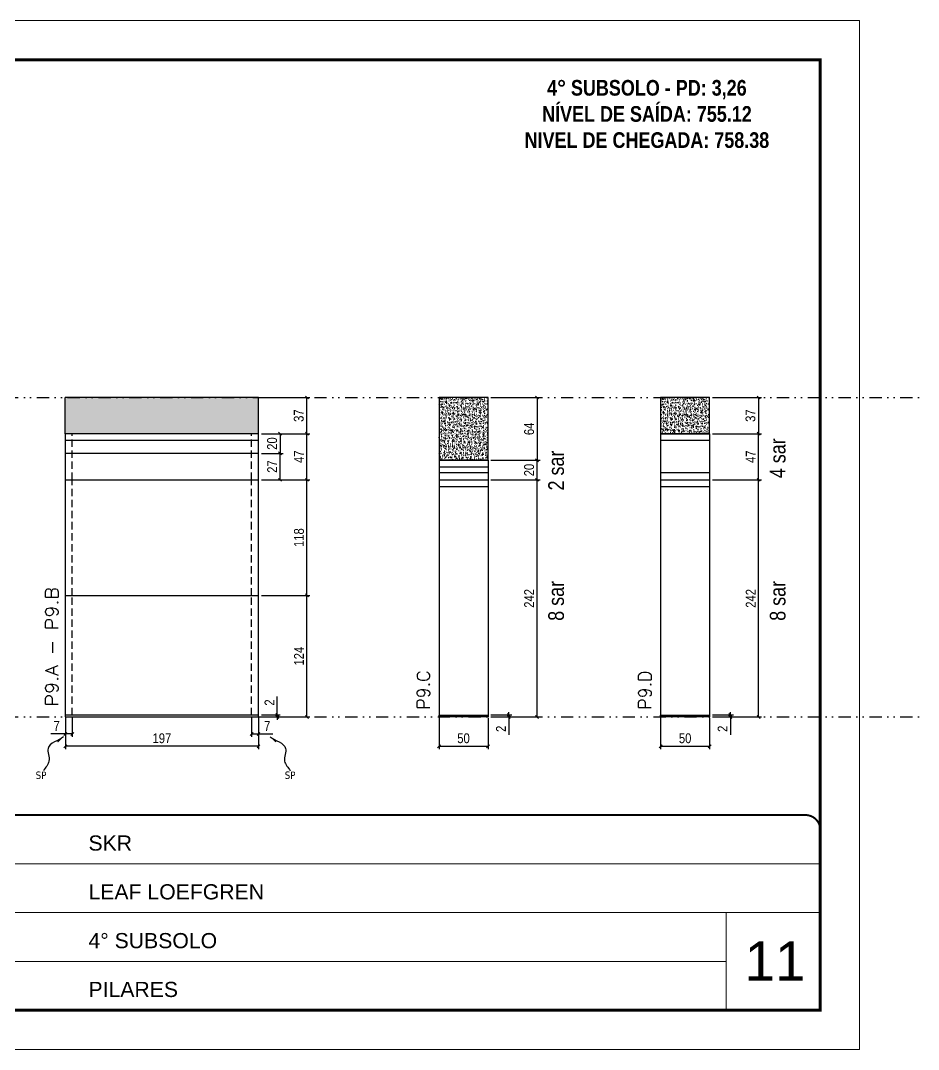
# Model space of a CAD drawing. Header units: millimetres. Extents: x 13777 to 27878, y -21631 to 6985.
# Drawn here: x 18226 to 19142, y 3638 to 4688 of the extents above; entities that cross this region are included whole.
import ezdxf

# ---------------------------------------------------------------- set-up
doc = ezdxf.new("R2010")
doc.units = ezdxf.units.MM
for name, pattern in [('CONTINUO', [0]), ('DASHED', [0.75, 0.5, -0.25]), ('DIVIDE2', [0.625, 0.25, -0.125, 0, -0.125, 0, -0.125]), ('HIDDEN', [0.375, 0.25, -0.125])]:
    doc.linetypes.add(name, pattern=pattern)
for name, color, linetype, lineweight in [('CARIMBO', 255, 'Continuous', 9), ('Folhas', 255, 'Continuous', 9), ('SARRAFO DE PRESSAO', 251, 'DASHED', 9), ('Texto Seção', 7, 'Continuous', 15)]:
    doc.layers.add(name, color=color, linetype=linetype, lineweight=lineweight)
for name, color, linetype in [('COTA', 241, 'Continuous'), ('NOMENCLATURA', 7, 'Continuous'), ('Nível', 160, 'Continuous'), ('Painéis', 200, 'Continuous'), ('SARR_2.2x7', 40, 'Continuous'), ('Sarrafo de Pressão', 42, 'HIDDEN'), ('texto', 7, 'Continuous')]:
    doc.layers.add(name, color=color, linetype=linetype)
doc.styles.add('ARIAL', font='arial.ttf')
doc.styles.add('ARIAL_NARROW', font='ARIALN.TTF', dxfattribs={"height": 0.2})
doc.styles.add('COTA TECNICA', font='techl___.ttf', dxfattribs={"height": 10})
doc.styles.add('COTA TECNICA-50', font='techl___.ttf', dxfattribs={"height": 10})
doc.styles.add('REGUA-120', font='ROMANS.shx', dxfattribs={"height": 15})
doc.styles.add('ROMANC', font='techb___.ttf', dxfattribs={"height": 2.5})
doc.styles.get("Standard").update_dxf_attribs({"font": 'arial.ttf'})
doc.styles.add('Tecnologia', font='')
doc.styles.get('Tecnologia').set_extended_font_data('Forgotten Futurist')
doc.dimstyles.new('COTA PAINEL-50', dxfattribs={"dimtxt": 10, "dimasz": 3, "dimexe": 3, "dimexo": 3, "dimgap": 3, "dimtad": 1, "dimdec": 1, "dimzin": 12, "dimdsep": 46, "dimtxsty": 'COTA TECNICA-50', "dimblk1": 'OBLIQUE', "dimblk2": 'OBLIQUE', "dimsah": 1, "dimcen": 0.9, "dimclrd": 4, "dimclre": 4, "dimclrt": 240, "dimadec": 1, "dimazin": 3, "dimtfac": 1, "dimtdec": 1, "dimtmove": 0, "dimatfit": 3, "dimfxl": 1, "dimtolj": 1, "dimtzin": 12, "dimarcsym": 0})
doc.dimstyles.new('PAINEL', dxfattribs={"dimtxt": 10, "dimasz": 3, "dimexe": 3, "dimexo": 3, "dimgap": 3, "dimtad": 1, "dimdec": 1, "dimzin": 12, "dimdsep": 46, "dimtxsty": 'COTA TECNICA', "dimblk1": 'OBLIQUE', "dimblk2": 'OBLIQUE', "dimsah": 1, "dimcen": 0.9, "dimclrd": 4, "dimclre": 4, "dimclrt": 240, "dimadec": 1, "dimazin": 3, "dimtfac": 1, "dimtdec": 1, "dimtmove": 0, "dimatfit": 3, "dimfxl": 1, "dimtolj": 1, "dimtzin": 12, "dimarcsym": 0})
doc.dimstyles.get("Standard").update_dxf_attribs({"dimtxt": 0.18, "dimasz": 0.18, "dimexe": 0.18, "dimexo": 0.0625, "dimgap": 0.09, "dimtad": 0, "dimtih": 1, "dimtoh": 1, "dimdec": 4, "dimzin": 0, "dimdsep": 46, "dimtxsty": 'Standard', "dimcen": 0.09, "dimadec": 0, "dimazin": 0, "dimtfac": 1, "dimtdec": 4, "dimtofl": 0, "dimtmove": 0, "dimatfit": 3, "dimfxl": 1, "dimtolj": 1, "dimtzin": 0, "dimarcsym": 0})

# ---------------------------------------------------------------- blocks, each defined once
blk = doc.blocks.new('9999999999')
at = {"color": 30, "linetype": 'CONTINUO'}
for p, q in [((98564.6, 34230.2), (98564.6, 34429.4)), ((98564.6, 34379.6), (99584, 34379.6)), ((98564.6, 34329.8), (99488, 34329.8)), ((99584, 34329.8), (99488, 34329.8)), ((99488, 34329.8), (99488, 34230.2)), ((98564.6, 34280), (99488, 34280))]:
    blk.add_line(p, q, dxfattribs=at)
at = {"color": 30, "linetype": 'CONTINUO', "const_width": 2}
blk.add_lwpolyline([(99584, 34230.2), (99584, 34414.4, 0.414214), (99569, 34429.4), (98229, 34429.4, 0.414214), (98214, 34414.4), (98214, 34245.2, 0.414214), (98229, 34230.2), (99584, 34230.2)], format="xyb", dxfattribs=at)
at = {"layer": 'Folhas'}
blk.add_lwpolyline([(98139, 34190.2), (99624, 34190.2), (99624, 35240.2), (98139, 35240.2)], close=True, dxfattribs=at)
at = {"layer": 'Folhas', "color": 30, "const_width": 3}
blk.add_lwpolyline([(98214, 34230.2), (99584, 34230.2), (99584, 35200.2), (98214, 35200.2)], close=True, dxfattribs=at)
at = {"color": 7, "linetype": 'Continuous', "ltscale": 5, "style": 'ARIAL'}
for s, height, p in [('SKR', 15.48, (98837.7, 34393.1)), ('LEAF LOEFGREN', 15.483, (98837.7, 34343.3)), ('4° SUBSOLO', 15.48, (98837.7, 34293.5)), ('NOVA SISTEMAS CONSTRUTIVOS', 11.059, (98263.2, 34267.2)), ('PILARES', 15.48, (98837.7, 34243.7))]:
    blk.add_text(s, height=height, dxfattribs=at).set_placement(p)
at = {"layer": 'Folhas', "color": 7, "style": 'Tecnologia', "width": 1.5}
for s, p in [('CLIENTE:', (98573.7, 34397.2)), ('OBRA:', (98573.7, 34347.3)), ('PAVIMENTO:', (98573.7, 34297.5)), ('PROJETO:', (98573.7, 34247.7))]:
    blk.add_text(s, height=14, dxfattribs=at).set_placement(p)
blk = doc.blocks.new('_Oblique')
at = {"color": 0, "linetype": 'ByBlock', "lineweight": -2}
blk.add_line((-0.5, -0.5), (0.5, 0.5), dxfattribs=at)
blk = doc.blocks.new('*D226')
at = {"layer": 'COTA', "color": 4, "lineweight": -2, "transparency": 16777216}
for p, q in [((18272.1, 3975.9), (18272.1, 3944)), ((18469.1, 3975.9), (18469.1, 3944)), ((18469.1, 3947), (18272.1, 3947))]:
    blk.add_line(p, q, dxfattribs=at)
at = {"layer": 'Defpoints', "color": 0, "transparency": 16777216}
for p in [(18272.1, 3978.9), (18469.1, 3978.9), (18272.1, 3947)]:
    blk.add_point(p, dxfattribs=at)
at = {"layer": 'COTA', "color": 4, "lineweight": -2, "transparency": 16777216, "xscale": 3, "yscale": 3, "zscale": 3, "rotation": 180}
blk.add_blockref('_Oblique', (18272.1, 3947), dxfattribs=at)
at = {"layer": 'COTA', "color": 4, "lineweight": -2, "transparency": 16777216, "xscale": 3, "yscale": 3, "zscale": 3}
blk.add_blockref('_Oblique', (18469.1, 3947), dxfattribs=at)
at = {"layer": 'COTA', "color": 240, "transparency": 16777216, "insert": (18370.6, 3955.1), "char_height": 10, "attachment_point": 5, "style": 'COTA TECNICA'}
blk.add_mtext('\\A1;197', dxfattribs=at)
blk = doc.blocks.new('*D227')
at = {"layer": 'COTA', "color": 4, "lineweight": -2, "transparency": 16777216}
for p, q in [((18462.1, 3975.9), (18462.1, 3956.6)), ((18469.1, 3973.9), (18469.1, 3956.6)), ((18462.1, 3959.6), (18469.1, 3959.6)), ((18469.1, 3959.6), (18483.8, 3959.6))]:
    blk.add_line(p, q, dxfattribs=at)
at = {"layer": 'Defpoints', "color": 0, "transparency": 16777216}
for p in [(18462.1, 3978.9), (18469.1, 3976.9), (18469.1, 3959.6)]:
    blk.add_point(p, dxfattribs=at)
at = {"layer": 'COTA', "color": 4, "lineweight": -2, "transparency": 16777216, "xscale": 3, "yscale": 3, "zscale": 3, "rotation": 180}
blk.add_blockref('_Oblique', (18462.1, 3959.6), dxfattribs=at)
at = {"layer": 'COTA', "color": 4, "lineweight": -2, "transparency": 16777216, "xscale": 3, "yscale": 3, "zscale": 3}
blk.add_blockref('_Oblique', (18469.1, 3959.6), dxfattribs=at)
at = {"layer": 'COTA', "color": 240, "transparency": 16777216, "insert": (18478, 3967.7), "char_height": 10, "attachment_point": 5, "style": 'COTA TECNICA-50'}
blk.add_mtext('\\A1;7', dxfattribs=at)
blk = doc.blocks.new('*D228')
at = {"layer": 'COTA', "color": 4, "lineweight": -2, "transparency": 16777216}
for p, q in [((18272.1, 3973.9), (18272.1, 3956.6)), ((18279.1, 3975.9), (18279.1, 3956.6)), ((18272.1, 3959.6), (18257.4, 3959.6)), ((18279.1, 3959.6), (18272.1, 3959.6))]:
    blk.add_line(p, q, dxfattribs=at)
at = {"layer": 'Defpoints', "color": 0, "transparency": 16777216}
for p in [(18272.1, 3976.9), (18279.1, 3978.9), (18272.1, 3959.6)]:
    blk.add_point(p, dxfattribs=at)
at = {"layer": 'COTA', "color": 4, "lineweight": -2, "transparency": 16777216, "xscale": 3, "yscale": 3, "zscale": 3, "rotation": 180}
blk.add_blockref('_Oblique', (18272.1, 3959.6), dxfattribs=at)
at = {"layer": 'COTA', "color": 4, "lineweight": -2, "transparency": 16777216, "xscale": 3, "yscale": 3, "zscale": 3}
blk.add_blockref('_Oblique', (18279.1, 3959.6), dxfattribs=at)
at = {"layer": 'COTA', "color": 240, "transparency": 16777216, "insert": (18263.2, 3967.7), "char_height": 10, "attachment_point": 5, "style": 'COTA TECNICA-50'}
blk.add_mtext('\\A1;7', dxfattribs=at)
blk = doc.blocks.new('*D229')
at = {"layer": 'COTA', "color": 4, "lineweight": -2, "transparency": 16777216}
for p, q in [((18488.3, 3978.9), (18488.3, 3997.7)), ((18472.1, 3978.9), (18491.3, 3978.9)), ((18472.1, 3976.9), (18491.3, 3976.9)), ((18488.3, 3976.9), (18488.3, 3978.9)), ((18488.3, 3976.9), (18488.3, 3973.9))]:
    blk.add_line(p, q, dxfattribs=at)
at = {"layer": 'Defpoints', "color": 0, "transparency": 16777216}
for p in [(18469.1, 3978.9), (18469.1, 3976.9), (18488.3, 3976.9)]:
    blk.add_point(p, dxfattribs=at)
at = {"layer": 'COTA', "color": 4, "lineweight": -2, "transparency": 16777216, "xscale": 3, "yscale": 3, "zscale": 3}
for p, rotation in [((18488.3, 3978.9), 270), ((18488.3, 3976.9), 90)]:
    blk.add_blockref('_Oblique', p, dxfattribs=dict(at, rotation=rotation))
at = {"layer": 'COTA', "color": 240, "transparency": 16777216, "insert": (18480.3, 3991.6), "char_height": 10, "attachment_point": 5, "rotation": 90, "style": 'COTA TECNICA-50'}
blk.add_mtext('\\A1;2', dxfattribs=at)
blk = doc.blocks.new('*D233')
at = {"layer": 'COTA', "color": 4, "lineweight": -2, "transparency": 16777216}
for p, q in [((18472.1, 4302.9), (18521.5, 4302.9)), ((18518.5, 4265.9), (18518.5, 4302.9)), ((18472.1, 4265.9), (18521.5, 4265.9))]:
    blk.add_line(p, q, dxfattribs=at)
at = {"layer": 'Defpoints', "color": 0, "transparency": 16777216}
for p in [(18469.1, 4302.9), (18518.5, 4302.9), (18469.1, 4265.9)]:
    blk.add_point(p, dxfattribs=at)
at = {"layer": 'COTA', "color": 4, "lineweight": -2, "transparency": 16777216, "xscale": 3, "yscale": 3, "zscale": 3}
for p, rotation in [((18518.5, 4302.9), 90), ((18518.5, 4265.9), 270)]:
    blk.add_blockref('_Oblique', p, dxfattribs=dict(at, rotation=rotation))
at = {"layer": 'COTA', "color": 240, "transparency": 16777216, "insert": (18510.2, 4284.4), "char_height": 10, "attachment_point": 5, "rotation": 90, "style": 'COTA TECNICA-50'}
blk.add_mtext('\\A1;37', dxfattribs=at)
blk = doc.blocks.new('*D230')
at = {"layer": 'COTA', "color": 4, "lineweight": -2, "transparency": 16777216}
for p, q in [((18472.1, 4218.9), (18521.5, 4218.9)), ((18518.5, 4100.9), (18518.5, 4218.9)), ((18472.1, 4100.9), (18521.5, 4100.9))]:
    blk.add_line(p, q, dxfattribs=at)
at = {"layer": 'Defpoints', "color": 0, "transparency": 16777216}
for p in [(18469.1, 4218.9), (18518.5, 4218.9), (18469.1, 4100.9)]:
    blk.add_point(p, dxfattribs=at)
at = {"layer": 'COTA', "color": 4, "lineweight": -2, "transparency": 16777216, "xscale": 3, "yscale": 3, "zscale": 3}
for p, rotation in [((18518.5, 4218.9), 90), ((18518.5, 4100.9), 270)]:
    blk.add_blockref('_Oblique', p, dxfattribs=dict(at, rotation=rotation))
at = {"layer": 'COTA', "color": 240, "transparency": 16777216, "insert": (18510.4, 4159.9), "char_height": 10, "attachment_point": 5, "rotation": 90, "style": 'COTA TECNICA-50'}
blk.add_mtext('\\A1;118', dxfattribs=at)
blk = doc.blocks.new('*D231')
at = {"layer": 'COTA', "color": 4, "lineweight": -2, "transparency": 16777216}
for p, q in [((18472.1, 4265.9), (18521.5, 4265.9)), ((18518.5, 4218.9), (18518.5, 4265.9)), ((18472.1, 4218.9), (18521.5, 4218.9))]:
    blk.add_line(p, q, dxfattribs=at)
at = {"layer": 'Defpoints', "color": 0, "transparency": 16777216}
for p in [(18469.1, 4265.9), (18518.5, 4265.9), (18469.1, 4218.9)]:
    blk.add_point(p, dxfattribs=at)
at = {"layer": 'COTA', "color": 4, "lineweight": -2, "transparency": 16777216, "xscale": 3, "yscale": 3, "zscale": 3}
for p, rotation in [((18518.5, 4265.9), 90), ((18518.5, 4218.9), 270)]:
    blk.add_blockref('_Oblique', p, dxfattribs=dict(at, rotation=rotation))
at = {"layer": 'COTA', "color": 240, "transparency": 16777216, "insert": (18510.4, 4242.4), "char_height": 10, "attachment_point": 5, "rotation": 90, "style": 'COTA TECNICA-50'}
blk.add_mtext('\\A1;47', dxfattribs=at)
blk = doc.blocks.new('*D234')
at = {"layer": 'COTA', "color": 4, "linetype": 'ByBlock', "lineweight": -2, "transparency": 16777216}
for p, q in [((18472.1, 4100.9), (18521.5, 4100.9)), ((18518.5, 3976.9), (18518.5, 4100.9)), ((18472.1, 3976.9), (18521.5, 3976.9))]:
    blk.add_line(p, q, dxfattribs=at)
at = {"layer": 'Defpoints', "color": 0, "linetype": 'ByBlock', "transparency": 16777216}
for p in [(18469.1, 4100.9), (18518.5, 4100.9), (18469.1, 3976.9)]:
    blk.add_point(p, dxfattribs=at)
at = {"layer": 'COTA', "color": 4, "linetype": 'ByBlock', "lineweight": -2, "transparency": 16777216, "xscale": 3, "yscale": 3, "zscale": 3}
for p, rotation in [((18518.5, 4100.9), 90), ((18518.5, 3976.9), 270)]:
    blk.add_blockref('_Oblique', p, dxfattribs=dict(at, rotation=rotation))
at = {"layer": 'COTA', "color": 240, "linetype": 'ByBlock', "transparency": 16777216, "insert": (18510.4, 4038.9), "char_height": 10, "attachment_point": 5, "rotation": 90, "style": 'COTA TECNICA'}
blk.add_mtext('\\A1;124', dxfattribs=at)
blk = doc.blocks.new('*D235')
at = {"layer": 'COTA', "color": 4, "linetype": 'ByBlock', "lineweight": -2, "transparency": 16777216}
for p, q in [((18472.1, 4100.9), (18521.5, 4100.9)), ((18518.5, 3976.9), (18518.5, 4100.9)), ((18472.1, 3976.9), (18521.5, 3976.9))]:
    blk.add_line(p, q, dxfattribs=at)
at = {"layer": 'Defpoints', "color": 0, "linetype": 'ByBlock', "transparency": 16777216}
for p in [(18469.1, 4100.9), (18518.5, 4100.9), (18469.1, 3976.9)]:
    blk.add_point(p, dxfattribs=at)
at = {"layer": 'COTA', "color": 4, "linetype": 'ByBlock', "lineweight": -2, "transparency": 16777216, "xscale": 3, "yscale": 3, "zscale": 3}
for p, rotation in [((18518.5, 4100.9), 90), ((18518.5, 3976.9), 270)]:
    blk.add_blockref('_Oblique', p, dxfattribs=dict(at, rotation=rotation))
at = {"layer": 'COTA', "color": 240, "linetype": 'ByBlock', "transparency": 16777216, "insert": (18510.4, 4038.9), "char_height": 10, "attachment_point": 5, "rotation": 90, "style": 'COTA TECNICA'}
blk.add_mtext('\\A1;124', dxfattribs=at)
blk = doc.blocks.new('*D236')
at = {"layer": 'COTA', "color": 4, "lineweight": -2, "transparency": 16777216}
for p, q in [((18472.1, 4265.9), (18494.1, 4265.9)), ((18491.1, 4265.9), (18491.1, 4245.9)), ((18472.1, 4245.9), (18494.1, 4245.9))]:
    blk.add_line(p, q, dxfattribs=at)
at = {"layer": 'Defpoints', "color": 0, "transparency": 16777216}
for p in [(18469.1, 4265.9), (18469.1, 4245.9), (18491.1, 4245.9)]:
    blk.add_point(p, dxfattribs=at)
at = {"layer": 'COTA', "color": 4, "lineweight": -2, "transparency": 16777216, "xscale": 3, "yscale": 3, "zscale": 3}
for p, rotation in [((18491.1, 4265.9), 90), ((18491.1, 4245.9), 270)]:
    blk.add_blockref('_Oblique', p, dxfattribs=dict(at, rotation=rotation))
at = {"layer": 'COTA', "color": 240, "transparency": 16777216, "insert": (18483, 4255.9), "char_height": 10, "attachment_point": 5, "rotation": 90, "style": 'COTA TECNICA-50'}
blk.add_mtext('\\A1;20', dxfattribs=at)
blk = doc.blocks.new('*D232')
at = {"layer": 'COTA', "color": 4, "lineweight": -2, "transparency": 16777216}
for p, q in [((18472.1, 4245.9), (18494.1, 4245.9)), ((18491.1, 4218.9), (18491.1, 4245.9)), ((18472.1, 4218.9), (18494.1, 4218.9))]:
    blk.add_line(p, q, dxfattribs=at)
at = {"layer": 'Defpoints', "color": 0, "transparency": 16777216}
for p in [(18469.1, 4245.9), (18491.1, 4245.9), (18469.1, 4218.9)]:
    blk.add_point(p, dxfattribs=at)
at = {"layer": 'COTA', "color": 4, "lineweight": -2, "transparency": 16777216, "xscale": 3, "yscale": 3, "zscale": 3}
for p, rotation in [((18491.1, 4245.9), 90), ((18491.1, 4218.9), 270)]:
    blk.add_blockref('_Oblique', p, dxfattribs=dict(at, rotation=rotation))
at = {"layer": 'COTA', "color": 240, "transparency": 16777216, "insert": (18483, 4232.4), "char_height": 10, "attachment_point": 5, "rotation": 90, "style": 'COTA TECNICA'}
blk.add_mtext('\\A1;27', dxfattribs=at)
blk = doc.blocks.new('*D237')
at = {"layer": 'COTA', "color": 4, "lineweight": -2, "transparency": 16777216}
for p, q in [((18653.2, 3975.9), (18653.2, 3944)), ((18703.2, 3975.9), (18703.2, 3944)), ((18653.2, 3947), (18703.2, 3947))]:
    blk.add_line(p, q, dxfattribs=at)
at = {"layer": 'Defpoints', "color": 0, "transparency": 16777216}
for p in [(18653.2, 3978.9), (18703.2, 3978.9), (18703.2, 3947)]:
    blk.add_point(p, dxfattribs=at)
at = {"layer": 'COTA', "color": 4, "lineweight": -2, "transparency": 16777216, "xscale": 3, "yscale": 3, "zscale": 3, "rotation": 180}
blk.add_blockref('_Oblique', (18653.2, 3947), dxfattribs=at)
at = {"layer": 'COTA', "color": 4, "lineweight": -2, "transparency": 16777216, "xscale": 3, "yscale": 3, "zscale": 3}
blk.add_blockref('_Oblique', (18703.2, 3947), dxfattribs=at)
at = {"layer": 'COTA', "color": 240, "transparency": 16777216, "insert": (18678.2, 3955.1), "char_height": 10, "attachment_point": 5, "style": 'COTA TECNICA'}
blk.add_mtext('\\A1;50', dxfattribs=at)
blk = doc.blocks.new('*D238')
at = {"layer": 'COTA', "color": 4, "lineweight": -2, "transparency": 16777216}
for p, q in [((18724.4, 3978.9), (18724.4, 3981.9)), ((18706.2, 3978.9), (18727.4, 3978.9)), ((18706.2, 3976.9), (18727.4, 3976.9)), ((18724.4, 3978.9), (18724.4, 3976.9)), ((18724.4, 3976.9), (18724.4, 3958.7))]:
    blk.add_line(p, q, dxfattribs=at)
at = {"layer": 'Defpoints', "color": 0, "transparency": 16777216}
for p in [(18703.2, 3978.9), (18703.2, 3976.9), (18724.4, 3978.9)]:
    blk.add_point(p, dxfattribs=at)
at = {"layer": 'COTA', "color": 4, "lineweight": -2, "transparency": 16777216, "xscale": 3, "yscale": 3, "zscale": 3}
for p, rotation in [((18724.4, 3978.9), 270), ((18724.4, 3976.9), 90)]:
    blk.add_blockref('_Oblique', p, dxfattribs=dict(at, rotation=rotation))
at = {"layer": 'COTA', "color": 240, "transparency": 16777216, "insert": (18716.4, 3964.8), "char_height": 10, "attachment_point": 5, "rotation": 90, "style": 'COTA TECNICA-50'}
blk.add_mtext('\\A1;2', dxfattribs=at)
blk = doc.blocks.new('*D240')
at = {"layer": 'COTA', "color": 4, "linetype": 'ByBlock', "lineweight": -2, "transparency": 16777216}
for p, q in [((18706.2, 4302.9), (18756.2, 4302.9)), ((18753.2, 4302.9), (18753.2, 4238.9)), ((18706.2, 4238.9), (18756.2, 4238.9))]:
    blk.add_line(p, q, dxfattribs=at)
at = {"layer": 'Defpoints', "color": 0, "linetype": 'ByBlock', "transparency": 16777216}
for p in [(18703.2, 4302.9), (18703.2, 4238.9), (18753.2, 4238.9)]:
    blk.add_point(p, dxfattribs=at)
at = {"layer": 'COTA', "color": 4, "linetype": 'ByBlock', "lineweight": -2, "transparency": 16777216, "xscale": 3, "yscale": 3, "zscale": 3}
for p, rotation in [((18753.2, 4302.9), 90), ((18753.2, 4238.9), 270)]:
    blk.add_blockref('_Oblique', p, dxfattribs=dict(at, rotation=rotation))
at = {"layer": 'COTA', "color": 240, "linetype": 'ByBlock', "transparency": 16777216, "insert": (18745.1, 4270.9), "char_height": 10, "attachment_point": 5, "rotation": 90, "style": 'COTA TECNICA'}
blk.add_mtext('\\A1;64', dxfattribs=at)
blk = doc.blocks.new('*D239')
at = {"layer": 'COTA', "color": 4, "lineweight": -2, "transparency": 16777216}
for p, q in [((18706.2, 4218.9), (18756.2, 4218.9)), ((18753.2, 3976.9), (18753.2, 4218.9)), ((18706.2, 3976.9), (18756.2, 3976.9))]:
    blk.add_line(p, q, dxfattribs=at)
at = {"layer": 'Defpoints', "color": 0, "transparency": 16777216}
for p in [(18703.2, 4218.9), (18753.2, 4218.9), (18703.2, 3976.9)]:
    blk.add_point(p, dxfattribs=at)
at = {"layer": 'COTA', "color": 4, "lineweight": -2, "transparency": 16777216, "xscale": 3, "yscale": 3, "zscale": 3}
for p, rotation in [((18753.2, 4218.9), 90), ((18753.2, 3976.9), 270)]:
    blk.add_blockref('_Oblique', p, dxfattribs=dict(at, rotation=rotation))
at = {"layer": 'COTA', "color": 240, "transparency": 16777216, "insert": (18745.1, 4097.9), "char_height": 10, "attachment_point": 5, "rotation": 90, "style": 'COTA TECNICA-50'}
blk.add_mtext('\\A1;242', dxfattribs=at)
blk = doc.blocks.new('*D241')
at = {"layer": 'COTA', "color": 4, "lineweight": -2, "transparency": 16777216}
for p, q in [((18706.2, 4238.9), (18756.2, 4238.9)), ((18753.2, 4218.9), (18753.2, 4238.9)), ((18706.2, 4218.9), (18756.2, 4218.9))]:
    blk.add_line(p, q, dxfattribs=at)
at = {"layer": 'Defpoints', "color": 0, "transparency": 16777216}
for p in [(18703.2, 4238.9), (18753.2, 4238.9), (18703.2, 4218.9)]:
    blk.add_point(p, dxfattribs=at)
at = {"layer": 'COTA', "color": 4, "lineweight": -2, "transparency": 16777216, "xscale": 3, "yscale": 3, "zscale": 3}
for p, rotation in [((18753.2, 4238.9), 90), ((18753.2, 4218.9), 270)]:
    blk.add_blockref('_Oblique', p, dxfattribs=dict(at, rotation=rotation))
at = {"layer": 'COTA', "color": 240, "transparency": 16777216, "insert": (18745.1, 4228.9), "char_height": 10, "attachment_point": 5, "rotation": 90, "style": 'COTA TECNICA'}
blk.add_mtext('\\A1;20', dxfattribs=at)
blk = doc.blocks.new('*D242')
at = {"layer": 'COTA', "color": 4, "lineweight": -2, "transparency": 16777216}
for p, q in [((18879.2, 3975.9), (18879.2, 3944)), ((18929.2, 3975.9), (18929.2, 3944)), ((18879.2, 3947), (18929.2, 3947))]:
    blk.add_line(p, q, dxfattribs=at)
at = {"layer": 'Defpoints', "color": 0, "transparency": 16777216}
for p in [(18879.2, 3978.9), (18929.2, 3978.9), (18929.2, 3947)]:
    blk.add_point(p, dxfattribs=at)
at = {"layer": 'COTA', "color": 4, "lineweight": -2, "transparency": 16777216, "xscale": 3, "yscale": 3, "zscale": 3, "rotation": 180}
blk.add_blockref('_Oblique', (18879.2, 3947), dxfattribs=at)
at = {"layer": 'COTA', "color": 4, "lineweight": -2, "transparency": 16777216, "xscale": 3, "yscale": 3, "zscale": 3}
blk.add_blockref('_Oblique', (18929.2, 3947), dxfattribs=at)
at = {"layer": 'COTA', "color": 240, "transparency": 16777216, "insert": (18904.2, 3955.1), "char_height": 10, "attachment_point": 5, "style": 'COTA TECNICA'}
blk.add_mtext('\\A1;50', dxfattribs=at)
blk = doc.blocks.new('*D243')
at = {"layer": 'COTA', "color": 4, "lineweight": -2, "transparency": 16777216}
for p, q in [((18950.4, 3978.9), (18950.4, 3981.9)), ((18932.2, 3978.9), (18953.4, 3978.9)), ((18932.2, 3976.9), (18953.4, 3976.9)), ((18950.4, 3978.9), (18950.4, 3976.9)), ((18950.4, 3976.9), (18950.4, 3958.7))]:
    blk.add_line(p, q, dxfattribs=at)
at = {"layer": 'Defpoints', "color": 0, "transparency": 16777216}
for p in [(18929.2, 3978.9), (18929.2, 3976.9), (18950.4, 3978.9)]:
    blk.add_point(p, dxfattribs=at)
at = {"layer": 'COTA', "color": 4, "lineweight": -2, "transparency": 16777216, "xscale": 3, "yscale": 3, "zscale": 3}
for p, rotation in [((18950.4, 3978.9), 270), ((18950.4, 3976.9), 90)]:
    blk.add_blockref('_Oblique', p, dxfattribs=dict(at, rotation=rotation))
at = {"layer": 'COTA', "color": 240, "transparency": 16777216, "insert": (18942.4, 3964.8), "char_height": 10, "attachment_point": 5, "rotation": 90, "style": 'COTA TECNICA-50'}
blk.add_mtext('\\A1;2', dxfattribs=at)
blk = doc.blocks.new('*D245')
at = {"layer": 'COTA', "color": 4, "linetype": 'ByBlock', "lineweight": -2, "transparency": 16777216}
for p, q in [((18932.2, 4302.9), (18982.2, 4302.9)), ((18979.2, 4302.9), (18979.2, 4265.9)), ((18932.2, 4265.9), (18982.2, 4265.9))]:
    blk.add_line(p, q, dxfattribs=at)
at = {"layer": 'Defpoints', "color": 0, "linetype": 'ByBlock', "transparency": 16777216}
for p in [(18929.2, 4302.9), (18929.2, 4265.9), (18979.2, 4265.9)]:
    blk.add_point(p, dxfattribs=at)
at = {"layer": 'COTA', "color": 4, "linetype": 'ByBlock', "lineweight": -2, "transparency": 16777216, "xscale": 3, "yscale": 3, "zscale": 3}
for p, rotation in [((18979.2, 4302.9), 90), ((18979.2, 4265.9), 270)]:
    blk.add_blockref('_Oblique', p, dxfattribs=dict(at, rotation=rotation))
at = {"layer": 'COTA', "color": 240, "linetype": 'ByBlock', "transparency": 16777216, "insert": (18970.9, 4284.4), "char_height": 10, "attachment_point": 5, "rotation": 90, "style": 'COTA TECNICA'}
blk.add_mtext('\\A1;37', dxfattribs=at)
blk = doc.blocks.new('*D244')
at = {"layer": 'COTA', "color": 4, "lineweight": -2, "transparency": 16777216}
for p, q in [((18932.2, 4218.9), (18982.2, 4218.9)), ((18979.2, 3976.9), (18979.2, 4218.9)), ((18932.2, 3976.9), (18982.2, 3976.9))]:
    blk.add_line(p, q, dxfattribs=at)
at = {"layer": 'Defpoints', "color": 0, "transparency": 16777216}
for p in [(18929.2, 4218.9), (18979.2, 4218.9), (18929.2, 3976.9)]:
    blk.add_point(p, dxfattribs=at)
at = {"layer": 'COTA', "color": 4, "lineweight": -2, "transparency": 16777216, "xscale": 3, "yscale": 3, "zscale": 3}
for p, rotation in [((18979.2, 4218.9), 90), ((18979.2, 3976.9), 270)]:
    blk.add_blockref('_Oblique', p, dxfattribs=dict(at, rotation=rotation))
at = {"layer": 'COTA', "color": 240, "transparency": 16777216, "insert": (18971.1, 4097.9), "char_height": 10, "attachment_point": 5, "rotation": 90, "style": 'COTA TECNICA-50'}
blk.add_mtext('\\A1;242', dxfattribs=at)
blk = doc.blocks.new('*D246')
at = {"layer": 'COTA', "color": 4, "lineweight": -2, "transparency": 16777216}
for p, q in [((18932.2, 4265.9), (18982.2, 4265.9)), ((18979.2, 4218.9), (18979.2, 4265.9)), ((18932.2, 4218.9), (18982.2, 4218.9))]:
    blk.add_line(p, q, dxfattribs=at)
at = {"layer": 'Defpoints', "color": 0, "transparency": 16777216}
for p in [(18929.2, 4265.9), (18979.2, 4265.9), (18929.2, 4218.9)]:
    blk.add_point(p, dxfattribs=at)
at = {"layer": 'COTA', "color": 4, "lineweight": -2, "transparency": 16777216, "xscale": 3, "yscale": 3, "zscale": 3}
for p, rotation in [((18979.2, 4265.9), 90), ((18979.2, 4218.9), 270)]:
    blk.add_blockref('_Oblique', p, dxfattribs=dict(at, rotation=rotation))
at = {"layer": 'COTA', "color": 240, "transparency": 16777216, "insert": (18971.1, 4242.4), "char_height": 10, "attachment_point": 5, "rotation": 90, "style": 'COTA TECNICA'}
blk.add_mtext('\\A1;47', dxfattribs=at)

msp = doc.modelspace()

# ---------------------------------------------------------------- hatches: boundary and pattern name
at = {"layer": 'COTA', "linetype": 'ByBlock'}
h = msp.add_hatch(dxfattribs=at)
h.set_pattern_fill('AR-CONC', color=256, scale=0.03)
h.set_pattern_definition([(50, (12830.0026, -6700.5824), (5.46554, -0.4781726), [0.5715, -6.2865]), (355, (12830.0026, -6700.5824), (-1.0573026, 5.7317054), [0.4572, -5.0292175]), (100.451445, (12830.458, -6700.622), (4.4082374, 5.2535326), [0.4857003, -5.3427073]), (46.1842, (12830.0026, -6699.0584), (8.1323712, -1.26127), [0.85725, -9.42975]), (96.63556, (12830.68, -6699.1635), (7.122124, 7.4227837), [0.7285507, -8.014068]), (351.18415, (12830.003, -6699.058), (7.122124, 7.422784), [0.685799, -7.543792]), (21, (12830.7646, -6699.4394), (4.5484317, -3.067956), [0.5715, -6.2865]), (326, (12830.7646, -6699.4394), (1.8540609, 5.525639), [0.4572, -5.0292]), (71.451445, (12831.1437, -6699.695), (6.4024926, 2.457683), [0.4857003, -5.3426981]), (37.5, (12830.0026, -6700.5824), (0.0926581, 2.53665117), [0, -4.96824, 0, -5.1054, 0, -5.04825]), (7.5, (12830.0026, -6700.5824), (2.0045899, 3.00541724), [0, -2.91084, 0, -4.85394, 0, -1.92405]), (327.5, (12828.3034, -6700.5824), (4.06771786, -0.17186232), [0, -1.905, 0, -5.9436, 0, -7.8867]), (317.5, (12827.5414, -6700.5824), (4.4438754, 0.7627947), [0, -2.4765, 0, -3.94716, 0, -5.6007])])
h.paths.add_polyline_path([(18469.09, 4265.86), (18469.09, 4302.86), (18272.09, 4302.86), (18272.09, 4265.86)])
at = {"layer": 'COTA'}
h = msp.add_hatch(dxfattribs=at)
h.set_pattern_fill('AR-CONC', color=256, scale=0.03)
h.set_pattern_definition([(50, (-161.524, -10), (5.4655401, -0.4781726), [0.5715, -6.2865]), (355, (-161.524, -10), (-1.0573026, 5.7317054), [0.4572, -5.0292175]), (100.451445, (-161.0684, -10.04), (4.4082374, 5.2535326), [0.4857003, -5.3427073]), (46.1842, (-161.524, -8.476), (8.1323712, -1.2612698), [0.85725, -9.42975]), (96.635558, (-160.846, -8.581), (7.122124, 7.4227837), [0.7285507, -8.0140682]), (351.18415, (-161.524, -8.476), (7.122124, 7.4227837), [0.685799, -7.543792]), (21, (-160.762, -8.857), (4.5484317, -3.0679559), [0.5715, -6.2865]), (326, (-160.762, -8.857), (1.8540609, 5.525639), [0.4572, -5.0292]), (71.451445, (-160.383, -9.1127), (6.4024926, 2.457683), [0.4857003, -5.3426981]), (37.5, (-161.5239, -10), (0.0926581, 2.53665117), [0, -4.96824, 0, -5.1054, 0, -5.04825]), (7.5, (-161.524, -10), (2.00458988, 3.00541724), [0, -2.91084, 0, -4.85394, 0, -1.92405]), (327.5, (-163.2231, -10), (4.06771786, -0.17186232), [0, -1.905, 0, -5.9436, 0, -7.8867]), (317.5, (-163.985, -10), (4.44387544, 0.7627947), [0, -2.4765, 0, -3.94716, 0, -5.6007])])
h.paths.add_polyline_path([(18703.22, 4302.86), (18653.22, 4302.86), (18653.22, 4238.86), (18703.22, 4238.86)])
h = msp.add_hatch(dxfattribs=at)
h.set_pattern_fill('AR-CONC', color=256, scale=0.03)
h.set_pattern_definition([(50, (64.433, -10), (5.4655401, -0.4781726), [0.5715, -6.2865]), (355, (64.433, -10), (-1.0573026, 5.7317054), [0.4572, -5.0292175]), (100.451445, (64.8883, -10.04), (4.4082374, 5.2535326), [0.4857003, -5.3427073]), (46.1842, (64.433, -8.476), (8.1323712, -1.2612698), [0.85725, -9.42975]), (96.635558, (65.1105, -8.581), (7.122124, 7.4227837), [0.7285507, -8.0140682]), (351.18415, (64.433, -8.476), (7.122124, 7.4227837), [0.685799, -7.543792]), (21, (65.195, -8.857), (4.5484317, -3.0679559), [0.5715, -6.2865]), (326, (65.195, -8.857), (1.8540609, 5.525639), [0.4572, -5.0292]), (71.451445, (65.574, -9.1127), (6.4024926, 2.457683), [0.4857003, -5.3426981]), (37.5, (64.4328, -10), (0.0926581, 2.53665117), [0, -4.96824, 0, -5.1054, 0, -5.04825]), (7.5, (64.4328, -10), (2.00458988, 3.00541724), [0, -2.91084, 0, -4.85394, 0, -1.92405]), (327.5, (62.7336, -10), (4.06771786, -0.17186232), [0, -1.905, 0, -5.9436, 0, -7.8867]), (317.5, (61.9716, -10), (4.44387544, 0.7627947), [0, -2.4765, 0, -3.94716, 0, -5.6007])])
h.paths.add_polyline_path([(18929.18, 4302.86), (18879.18, 4302.86), (18879.18, 4265.86), (18929.18, 4265.86)])

# ---------------------------------------------------------------- linework, layer by layer
at = {"layer": 'COTA', "linetype": 'ByBlock'}
for p, q in [((18469.09, 4302.86), (18272.09, 4302.86)), ((18272.09, 4265.86), (18272.09, 4302.86)), ((18469.09, 4265.86), (18469.09, 4302.86))]:
    msp.add_line(p, q, dxfattribs=at)
for points in [[(18653.22, 4238.86), (18703.22, 4238.86), (18703.22, 4302.86), (18653.22, 4302.86)], [(18879.18, 4265.86), (18929.18, 4265.86), (18929.18, 4302.86), (18879.18, 4302.86)]]:
    msp.add_lwpolyline(points, close=True, dxfattribs=at)
at = {"layer": 'Nível', "color": 4, "linetype": 'DIVIDE2', "ltscale": 50}
for p, q in [((13777.11, 4302.86), (21531.15, 4302.86)), ((13777.11, 3976.86), (21531.15, 3976.86))]:
    msp.add_line(p, q, dxfattribs=at)
at = {"layer": 'Painéis'}
for p, q in [((18469.09, 4265.86), (18272.09, 4265.86)), ((18272.09, 4265.86), (18272.09, 3978.86)), ((18469.09, 3978.86), (18469.09, 4265.86)), ((18879.18, 4265.86), (18879.18, 3978.86)), ((18879.18, 4265.86), (18929.18, 4265.86)), ((18929.18, 4265.86), (18879.18, 4265.86)), ((18929.18, 4265.86), (18929.18, 3978.86)), ((18469.09, 4245.86), (18272.09, 4245.86)), ((18653.22, 4238.86), (18653.22, 3978.86)), ((18653.22, 4238.86), (18703.22, 4238.86)), ((18703.22, 4238.86), (18653.22, 4238.86)), ((18703.22, 4238.86), (18703.22, 3978.86)), ((18272.09, 4218.86), (18469.09, 4218.86)), ((18653.22, 4218.88), (18703.22, 4218.88)), ((18879.18, 4218.88), (18929.18, 4218.88)), ((18272.09, 4100.86), (18469.09, 4100.86)), ((18653.22, 3978.86), (18703.22, 3978.86)), ((18653.22, 3978.86), (18703.22, 3978.86)), ((18653.22, 3976.86), (18653.22, 3978.86)), ((18703.22, 3976.86), (18653.22, 3976.86)), ((18703.22, 3978.86), (18703.22, 3976.86)), ((18879.18, 3978.86), (18929.18, 3978.86)), ((18879.18, 3978.86), (18929.18, 3978.86)), ((18879.18, 3976.86), (18879.18, 3978.86)), ((18929.18, 3976.86), (18879.18, 3976.86)), ((18929.18, 3978.86), (18929.18, 3976.86))]:
    msp.add_line(p, q, dxfattribs=at)
msp.add_lwpolyline([(18469.09, 3978.86), (18272.09, 3978.86), (18272.09, 3976.86), (18469.09, 3976.86)], close=True, dxfattribs=at)
at = {"layer": 'SARR_2.2x7'}
for p, q in [((18469.09, 4258.86), (18272.09, 4258.86)), ((18929.18, 4258.86), (18879.18, 4258.86)), ((18703.22, 4231.86), (18653.22, 4231.86)), ((18703.22, 4225.88), (18653.22, 4225.88)), ((18929.18, 4225.88), (18879.18, 4225.88)), ((18703.22, 4211.88), (18653.22, 4211.88)), ((18929.18, 4211.88), (18879.18, 4211.88))]:
    msp.add_line(p, q, dxfattribs=at)
at = {"layer": 'Sarrafo de Pressão', "ltscale": 30}
for p, q in [((18279.09, 4218.86), (18279.09, 4265.86)), ((18462.09, 4218.86), (18462.09, 4265.86)), ((18279.09, 4100.86), (18279.09, 4218.86)), ((18462.09, 4100.86), (18462.09, 4218.86)), ((18279.09, 3978.86), (18279.09, 4100.86)), ((18462.09, 3978.86), (18462.09, 4100.86))]:
    msp.add_line(p, q, dxfattribs=at)

# ---------------------------------------------------------------- block references
at = {"layer": 'SARRAFO DE PRESSAO', "color": 6, "linetype": 'ByBlock'}
msp.add_blockref('9999999999', (-80542.01, -30552.63), dxfattribs=at)

# ---------------------------------------------------------------- texts
at = {"layer": 'CARIMBO', "style": 'ARIAL'}
msp.add_text('11', height=40, dxfattribs=at).set_placement((18964.83, 3707.72))
at = {"layer": 'NOMENCLATURA', "style": 'ARIAL_NARROW'}
for s, p in [('4 sar', (19006.56, 4220.51)), ('2 sar', (18780.61, 4208)), ('8 sar', (18780.61, 4074.98)), ('8 sar', (19006.56, 4074.98))]:
    msp.add_text(s, height=16, rotation=90, dxfattribs=at).set_placement(p)
at = {"layer": 'NOMENCLATURA', "color": 2, "insert": (18865.25, 4653.64), "char_height": 16, "attachment_point": 2, "style": 'ROMANC'}
msp.add_mtext_dynamic_manual_height_columns('\\P4° SUBSOLO - PD: 3,26\\PNÍVEL DE SAÍDA: 755.12\\PNIVEL DE CHEGADA: 758.38', width=300.2766, gutter_width=1, heights=[0], dxfattribs=at)
at = {"layer": 'texto', "color": 0, "char_height": 7.5, "attachment_point": 5}
for insert in [(18247.31, 3917.37), (18501.33, 3917.37)]:
    msp.add_mtext('{\\fTahoma|b0|i0|c0|p34;\\C4;SP}', dxfattribs=dict(at, insert=insert))
at = {"layer": 'Texto Seção', "style": 'REGUA-120', "width": 1.1}
msp.add_text('P9.A - P9.B', height=13, rotation=90, dxfattribs=at).set_placement((18264.84, 3987.62))
at = {"layer": 'Texto Seção', "char_height": 13, "width": 370.6998, "attachment_point": 7, "rotation": 90, "style": 'REGUA-120'}
for s, insert in [('P9.C', (18643.77, 3984.27)), ('P9.D', (18869.73, 3984.27))]:
    msp.add_mtext(s, dxfattribs=dict(at, insert=insert))

# ---------------------------------------------------------------- dimensions: what is measured, and where the dimension line sits
at = {"layer": 'COTA'}
for base, p1, p2, angle, dimstyle, picture, middle in [((18518.45, 4302.86), (18469.09, 4265.86), (18469.09, 4302.86), 90, 'COTA PAINEL-50', '*D233', (18510.23, 4284.36)), ((18518.45, 4265.86), (18469.09, 4218.86), (18469.09, 4265.86), 90, 'COTA PAINEL-50', '*D231', (18510.38, 4242.36)), ((18979.16, 4265.86), (18929.18, 4218.88), (18929.18, 4265.86), 90, 'PAINEL', '*D246', (18971.09, 4242.37)), ((18491.08, 4245.86), (18469.09, 4218.86), (18469.09, 4245.86), 90, 'PAINEL', '*D232', (18483.01, 4232.36)), ((18518.45, 4218.86), (18469.09, 4100.86), (18469.09, 4218.86), 90, 'COTA PAINEL-50', '*D230', (18510.36, 4159.86)), ((18753.21, 4218.88), (18703.22, 3976.86), (18703.22, 4218.88), 90, 'COTA PAINEL-50', '*D239', (18745.14, 4097.87)), ((18979.16, 4218.88), (18929.18, 3976.86), (18929.18, 4218.88), 90, 'COTA PAINEL-50', '*D244', (18971.09, 4097.87)), ((18272.09, 3959.62), (18279.09, 3978.86), (18272.09, 3976.86), 180, 'COTA PAINEL-50', '*D228', (18263.22, 3967.69))]:
    dim = msp.add_linear_dim(base=base, p1=p1, p2=p2, angle=angle, dimstyle=dimstyle, dxfattribs=at)
    dim.commit()
    dim.dimension.update_dxf_attribs({"geometry": picture, "text_midpoint": middle})
at = {"layer": 'COTA', "linetype": 'ByBlock'}
for base, p1, p2, picture, middle in [((18753.21, 4238.86), (18703.22, 4302.86), (18703.22, 4238.86), '*D240', (18745.11, 4270.86)), ((18979.16, 4265.86), (18929.18, 4302.86), (18929.18, 4265.86), '*D245', (18970.95, 4284.36))]:
    dim = msp.add_linear_dim(base=base, p1=p1, p2=p2, angle=90, dimstyle='PAINEL', dxfattribs=at)
    dim.commit()
    dim.dimension.update_dxf_attribs({"geometry": picture, "text_midpoint": middle})
at = {"layer": 'COTA'}
for base, p1, p2, dimstyle, picture, middle in [((18491.08, 4245.86), (18469.09, 4265.86), (18469.09, 4245.86), 'COTA PAINEL-50', '*D236', (18491.08, 4255.86)), ((18753.21, 4238.86), (18703.22, 4218.88), (18703.22, 4238.86), 'PAINEL', '*D241', (18753.21, 4228.87)), ((18488.34, 3976.86), (18469.09, 3978.86), (18469.09, 3976.86), 'COTA PAINEL-50', '*D229', (18488.34, 3991.61)), ((18724.41, 3978.86), (18703.22, 3976.86), (18703.22, 3978.86), 'COTA PAINEL-50', '*D238', (18724.41, 3964.8)), ((18950.37, 3978.86), (18929.18, 3976.86), (18929.18, 3978.86), 'COTA PAINEL-50', '*D243', (18950.37, 3964.8))]:
    dim = msp.add_linear_dim(base=base, p1=p1, p2=p2, angle=90, dimstyle=dimstyle, dxfattribs=at)
    dim.commit()
    dim.dimension.update_dxf_attribs({"geometry": picture, "text_midpoint": middle, "dimtype": 160})
at = {"layer": 'COTA', "linetype": 'ByBlock'}
for picture in ['*D234', '*D235']:
    dim = msp.add_aligned_dim(p1=(18469.09, 3976.86), p2=(18469.09, 4100.86), distance=-49.37, dimstyle='PAINEL', dxfattribs=at)
    dim.commit()
    dim.dimension.update_dxf_attribs({"geometry": picture, "text_midpoint": (18510.38, 4038.86)})
at = {"layer": 'COTA'}
dim = msp.add_linear_dim(base=(18272.09, 3946.97), p1=(18469.09, 3978.86), p2=(18272.09, 3978.86), angle=180, dimstyle='PAINEL', override={"dimarcsym": 2}, dxfattribs=at)
dim.commit()
dim.dimension.update_dxf_attribs({"geometry": '*D226', "text_midpoint": (18370.59, 3955.07)})
dim = msp.add_linear_dim(base=(18469.09, 3959.62), p1=(18462.09, 3978.86), p2=(18469.09, 3976.86), dimstyle='COTA PAINEL-50', dxfattribs=at)
dim.commit()
dim.dimension.update_dxf_attribs({"geometry": '*D227', "text_midpoint": (18477.95, 3967.69)})
for base, p1, p2, picture, middle in [((18703.22, 3946.97), (18653.22, 3978.86), (18703.22, 3978.86), '*D237', (18678.22, 3955.08)), ((18929.18, 3946.97), (18879.18, 3978.86), (18929.18, 3978.86), '*D242', (18904.18, 3955.08))]:
    dim = msp.add_linear_dim(base=base, p1=p1, p2=p2, dimstyle='PAINEL', override={"dimarcsym": 2}, dxfattribs=at)
    dim.commit()
    dim.dimension.update_dxf_attribs({"geometry": picture, "text_midpoint": middle})

# ---------------------------------------------------------------- leaders
at = {"layer": 'COTA', "path_type": 1}
for points in [[(18270.26, 3956.68), (18254.47, 3944.84), (18255.4, 3931.84), (18249.84, 3922.06)], [(18480.91, 3956.68), (18496.7, 3944.84), (18495.77, 3931.84), (18501.33, 3922.06)]]:
    msp.add_leader(points, dimstyle='Standard', override={"dimasz": 8}, dxfattribs=at)

doc.saveas('drawing.dxf')
